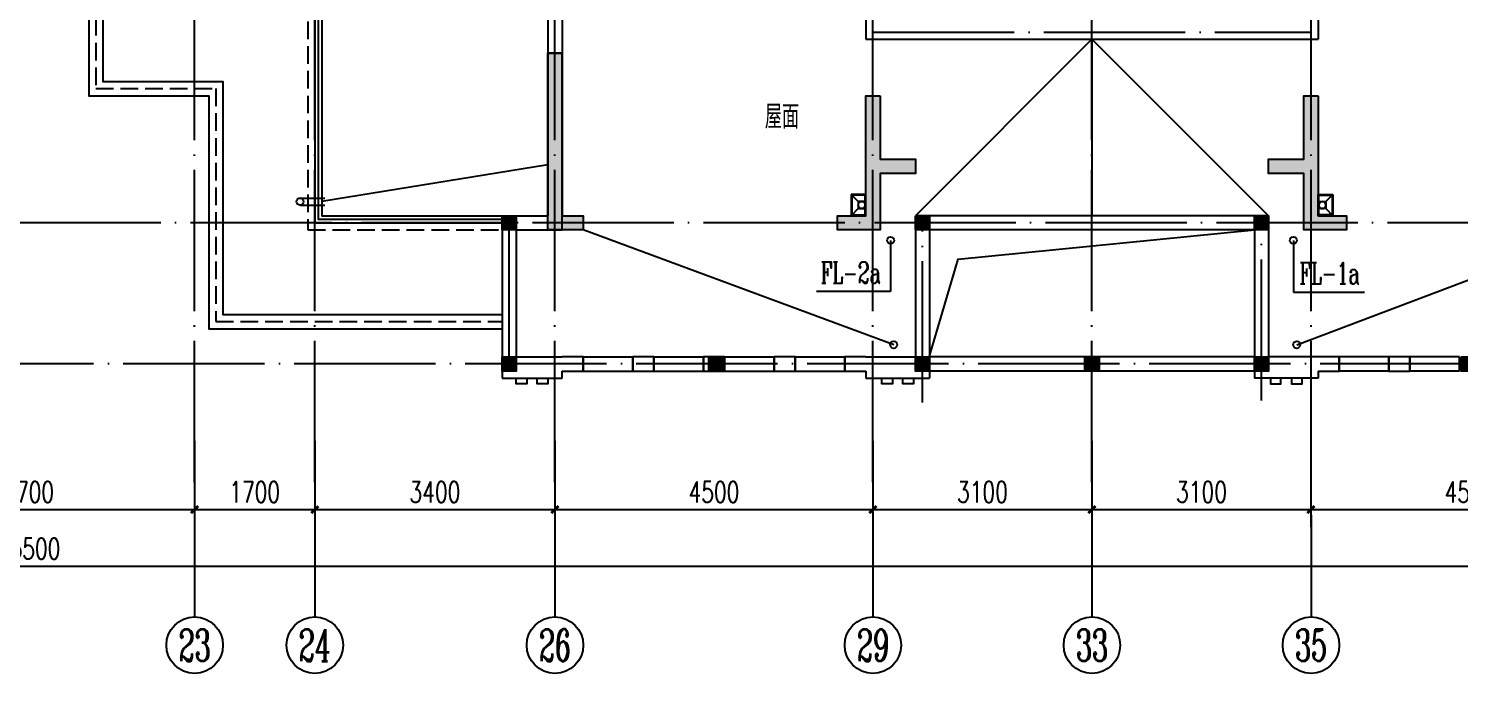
# Model space of a CAD drawing. Extents: x -287580 to -53108, y -522338 to -82629.
# Drawn here: x -226359 to -206109, y -507133 to -498000 of the extents above; entities that cross this region are included whole.
import ezdxf
from ezdxf.enums import TextEntityAlignment as Align

# ---------------------------------------------------------------- set-up
doc = ezdxf.new("R2010")
doc.units = 0
doc.header["$LTSCALE"] = 1000
doc.header["$MEASUREMENT"] = 0
doc.linetypes.add('DASH', pattern=[0.35, 0.25, -0.1])
doc.linetypes.add('DOTE', pattern=[2.42, 2, -0.2, 0.02, -0.2])
for name, color, linetype in [('AXIS', 3, 'Continuous'), ('AXIS_TEXT', 7, 'Continuous'), ('DIM_废水', 3, 'Continuous'), ('DOTE', 99, 'Continuous'), ('PUB_TEXT', 7, 'Continuous'), ('VPIPE-废水', 31, 'Continuous'), ('WALL', 9, 'Continuous'), ('WINDOW', 99, 'Continuous'), ('保温', 6, 'Continuous'), ('填充', 8, 'Continuous'), ('屋面', 139, 'Continuous'), ('栏杆', 169, 'Continuous'), ('表格', 157, 'Continuous')]:
    doc.layers.add(name, color=color, linetype=linetype)
doc.styles.add('_TCH_AXIS', font='COMPLEX', dxfattribs={"bigfont": 'GBCBIG'})
doc.styles.add('_TCH_DIM_T3', font='SIMPLEX', dxfattribs={"width": 0.705882, "bigfont": 'GBCBIG'})
doc.styles.add('_TWT_SERIAL', font='COMPLEX', dxfattribs={"width": 0.8, "height": 3, "bigfont": 'HZTXT'})
doc.styles.add('COMPLEX', font='COMPLEX')
doc.styles.get("Standard").update_dxf_attribs({"font": 'gbenor.shx', "bigfont": 'gbcbig.shx'})
doc.dimstyles.new('_TCH_ARCH&&100', dxfattribs={"dimtxt": 297.5, "dimasz": 100, "dimexe": 250, "dimexo": 300, "dimgap": 100, "dimtad": 1, "dimdec": 0, "dimzin": 0, "dimdsep": 46, "dimtxsty": '_TCH_DIM_T3', "dimblk": 'ARCHTICK', "dimcen": 0.09, "dimclrt": 7, "dimazin": 2, "dimtfac": 1, "dimtdec": 0, "dimtix": 1, "dimtmove": 2, "dimatfit": 3, "dimfxl": 0, "dimtolj": 1, "dimtzin": 0, "dimarcsym": 0})

# ---------------------------------------------------------------- blocks, each defined once
blk = doc.blocks.new('A$C72BA2012')
at = {"color": 6}
for p, q in [((100, 200), (0, 300)), ((11, 290), (10, 290)), ((10, 290), (10, 10)), ((200, 290), (10, 290)), ((200, 10), (200, 290)), ((100, 100), (0, 0)), ((10, 10), (200, 10))]:
    blk.add_line(p, q, dxfattribs=at)
blk.add_lwpolyline([(0, 300), (0, 0), (210, 0), (210, 300), (0, 300)], dxfattribs=at)
blk.add_lwpolyline([(200, 100), (200, 200), (100, 200), (100, 100)], close=True, dxfattribs=at)
blk.add_circle((150, 150), 50, dxfattribs=at)
blk = doc.blocks.new('A$C4E4A79F1')
at = {"color": 6}
for points in [[(0, 350), (0, 0)], [(100, 350), (100, 0)]]:
    blk.add_lwpolyline(points, dxfattribs=at)
blk.add_circle((50, 350), 50, dxfattribs=at)
blk = doc.blocks.new('A$C57560964')
at = {"layer": '填充'}
for points in [[(7900, 9700), (8100, 9700), (8100, 9500), (7900, 9500)], [(0, 2200), (200, 2200), (200, 2000), (0, 2000)], [(5851, 2200), (6051, 2200), (6051, 2000), (5851, 2000)], [(10650, 2200), (10850, 2200), (10850, 2000), (10650, 2000)], [(16500, 2200), (16700, 2200), (16700, 2000), (16500, 2000)], [(0, 200), (200, 200), (200, 0), (0, 0)], [(2925, 200), (3125, 200), (3125, 0), (2925, 0)], [(5850, 200), (6050, 200), (6050, 0), (5850, 0)], [(8250, 200), (8450, 200), (8450, 0), (8250, 0)], [(10650, 200), (10850, 200), (10850, 0), (10650, 0)], [(13575, 200), (13775, 200), (13775, 0), (13575, 0)], [(16500, 200), (16700, 200), (16700, 0), (16500, 0)]]:
    blk.add_hatch(color=256, dxfattribs=at).paths.add_polyline_path(points)
at = {"color": 6}
for points in [[(7900, 9700), (8100, 9700), (8100, 9500), (7900, 9500)], [(0, 2200), (200, 2200), (200, 2000), (0, 2000)], [(5851, 2200), (6051, 2200), (6051, 2000), (5851, 2000)], [(10650, 2200), (10850, 2200), (10850, 2000), (10650, 2000)], [(16500, 2200), (16700, 2200), (16700, 2000), (16500, 2000)], [(0, 200), (200, 200), (200, 0), (0, 0)], [(2925, 200), (3125, 200), (3125, 0), (2925, 0)], [(5850, 200), (6050, 200), (6050, 0), (5850, 0)], [(8250, 200), (8450, 200), (8450, 0), (8250, 0)], [(10650, 200), (10850, 200), (10850, 0), (10650, 0)], [(13575, 200), (13775, 200), (13775, 0), (13575, 0)], [(16500, 200), (16700, 200), (16700, 0), (16500, 0)]]:
    blk.add_lwpolyline(points, close=True, dxfattribs=at)
blk = doc.blocks.new('A$C0BB52A95')
at = {"layer": '填充'}
h = blk.add_hatch(color=256, dxfattribs=at)
h.dxf.hatch_style = 1
h.paths.add_polyline_path([(37350, 4900), (37350, 5100), (37550, 5100), (37900, 5100), (37900, 4900)])
h.paths.add_polyline_path([(8150, 4900), (8150, 5100), (7950, 5100), (7600, 5100), (7600, 4900)])
h.paths.add_polyline_path([(45000, 5100), (45000, 4900), (45300, 4900), (45300, 4600), (45500, 4600), (45500, 5100)])
h.paths.add_polyline_path([(35350, 7500), (35850, 7500), (35850, 7700), (35550, 7700), (35550, 8000), (35350, 8000)])
h.paths.add_polyline_path([(30100, 4600), (30300, 4600), (30300, 4900), (30600, 4900), (30600, 5100), (30100, 5100)])
h.paths.add_polyline_path([(15400, 5100), (14900, 5100), (14900, 4900), (15200, 4900), (15200, 4600), (15400, 4600)])
h.paths.add_polyline_path([(10150, 7500), (10150, 8000), (9950, 8000), (9950, 7700), (9650, 7700), (9650, 7500)])
h.paths.add_polyline_path([(0, 5100), (0, 4600), (200, 4600), (200, 4900), (500, 4900), (500, 5100)])
h.paths.add_polyline_path([(500, 0), (0, 0), (0, 2500), (200, 2500), (200, 200), (500, 200)])
h.paths.add_polyline_path([(15400, 0), (14900, 0), (14900, 200), (15200, 200), (15200, 2500), (15400, 2500)])
h.paths.add_polyline_path([(30600, 0), (30100, 0), (30100, 2500), (30300, 2500), (30300, 200), (30600, 200)])
h.paths.add_polyline_path([(45500, 0), (45000, 0), (45000, 200), (45300, 200), (45300, 2500), (45500, 2500)])
h.paths.add_polyline_path([(40250, 10500), (40250, 8200), (40050, 8200), (40050, 10500)])
h.paths.add_polyline_path([(5450, 10500), (5450, 8200), (5250, 8200), (5250, 10500)])
h.paths.add_polyline_path([(37350, 10300), (35550, 10300), (35550, 9900), (35350, 9900), (35350, 10500), (37550, 10500), (37550, 8900), (37350, 8900)])
h.paths.add_polyline_path([(9950, 10300), (8150, 10300), (8150, 8900), (7950, 8900), (7950, 10500), (10150, 10500), (10150, 9900), (9950, 9900)])
h.paths.add_polyline_path([(34800, 1900), (34800, 1000), (35300, 1000), (35300, 800), (34800, 800), (34800, 0), (34200, 0), (34200, 200), (34600, 200), (34600, 1000), (34600, 1900)])
h.paths.add_polyline_path([(41000, 1900), (41000, 1000), (41000, 200), (41400, 200), (41400, 0), (40800, 0), (40800, 800), (40300, 800), (40300, 1000), (40800, 1000), (40800, 1900)])
h.paths.add_polyline_path([(36200, 4900), (34800, 4900), (34800, 4800), (34600, 4800), (34600, 5100), (36200, 5100)])
h.paths.add_polyline_path([(40250, 5100), (40250, 5100), (41000, 5100), (41000, 4800), (40800, 4800), (40800, 4900), (40250, 4900), (39400, 4900), (39400, 5100), (40050, 5100), (40050, 5100)])
h.paths.add_polyline_path([(10900, 1900), (10900, 1000), (10900, 200), (11300, 200), (11300, 0), (10700, 0), (10700, 800), (10200, 800), (10200, 1000), (10700, 1000), (10700, 1900)])
h.paths.add_polyline_path([(4700, 1900), (4700, 1000), (5200, 1000), (5200, 800), (4700, 800), (4700, 0), (4100, 0), (4100, 200), (4500, 200), (4500, 1000), (4500, 1900)])
h.paths.add_polyline_path([(10700, 4900), (9300, 4900), (9300, 5100), (10900, 5100), (10900, 4800), (10700, 4800)])
h.paths.add_polyline_path([(5450, 5100), (6100, 5100), (6100, 4900), (5250, 4900), (4700, 4900), (4700, 4800), (4500, 4800), (4500, 5100), (5250, 5100)])
at = {"color": 3}
for points in [[(30600, 0), (30100, 0), (30100, 2500), (30300, 2500), (30300, 200), (30600, 200)], [(34800, 1900), (34800, 1000), (35300, 1000), (35300, 800), (34800, 800), (34800, 0), (34200, 0), (34200, 200), (34600, 200), (34600, 1000), (34600, 1900)], [(41000, 1900), (41000, 1000), (41000, 200), (41400, 200), (41400, 0), (40800, 0), (40800, 800), (40300, 800), (40300, 1000), (40800, 1000), (40800, 1900)]]:
    blk.add_lwpolyline(points, close=True, dxfattribs=at)
blk = doc.blocks.new('_ArchTick')
at = {"color": 0, "linetype": 'ByBlock', "const_width": 0.4}
blk.add_lwpolyline([(-0.5, -0.5), (0.5, 0.5)], dxfattribs=at)
blk = doc.blocks.new('*D221')
at = {"layer": 'AXIS', "color": 0, "lineweight": -2}
for p, q in [((-228709, -503841), (-228709, -505063)), ((-224009, -503841), (-224009, -505063)), ((-228709, -504813), (-224009, -504813))]:
    blk.add_line(p, q, dxfattribs=at)
at = {"layer": 'Defpoints', "color": 0}
for p in [(-228709, -503541), (-224009, -503541), (-224009, -504813)]:
    blk.add_point(p, dxfattribs=at)
at = {"layer": 'AXIS', "color": 0, "lineweight": -2, "xscale": 100, "yscale": 100, "zscale": 100, "rotation": 180}
blk.add_blockref('_ArchTick', (-228709, -504813), dxfattribs=at)
at = {"layer": 'AXIS', "color": 0, "lineweight": -2, "xscale": 100, "yscale": 100, "zscale": 100}
blk.add_blockref('_ArchTick', (-224009, -504813), dxfattribs=at)
at = {"layer": 'AXIS', "color": 7, "insert": (-226359, -504564), "char_height": 297.5, "attachment_point": 5, "style": '_TCH_DIM_T3'}
blk.add_mtext('\\A1;4700', dxfattribs=at)
blk = doc.blocks.new('*D222')
at = {"layer": 'AXIS', "color": 0, "lineweight": -2}
for p, q in [((-224009, -503841), (-224009, -505063)), ((-222309, -503841), (-222309, -505063)), ((-224009, -504813), (-222309, -504813))]:
    blk.add_line(p, q, dxfattribs=at)
at = {"layer": 'Defpoints', "color": 0}
for p in [(-224009, -503541), (-222309, -503541), (-222309, -504813)]:
    blk.add_point(p, dxfattribs=at)
at = {"layer": 'AXIS', "color": 0, "lineweight": -2, "xscale": 100, "yscale": 100, "zscale": 100, "rotation": 180}
blk.add_blockref('_ArchTick', (-224009, -504813), dxfattribs=at)
at = {"layer": 'AXIS', "color": 0, "lineweight": -2, "xscale": 100, "yscale": 100, "zscale": 100}
blk.add_blockref('_ArchTick', (-222309, -504813), dxfattribs=at)
at = {"layer": 'AXIS', "color": 7, "insert": (-223159, -504564), "char_height": 297.5, "attachment_point": 5, "style": '_TCH_DIM_T3'}
blk.add_mtext('\\A1;1700', dxfattribs=at)
blk = doc.blocks.new('*D223')
at = {"layer": 'AXIS', "color": 0, "lineweight": -2}
for p, q in [((-222309, -503841), (-222309, -505063)), ((-218909, -503841), (-218909, -505063)), ((-222309, -504813), (-218909, -504813))]:
    blk.add_line(p, q, dxfattribs=at)
at = {"layer": 'Defpoints', "color": 0}
for p in [(-222309, -503541), (-218909, -503541), (-218909, -504813)]:
    blk.add_point(p, dxfattribs=at)
at = {"layer": 'AXIS', "color": 0, "lineweight": -2, "xscale": 100, "yscale": 100, "zscale": 100, "rotation": 180}
blk.add_blockref('_ArchTick', (-222309, -504813), dxfattribs=at)
at = {"layer": 'AXIS', "color": 0, "lineweight": -2, "xscale": 100, "yscale": 100, "zscale": 100}
blk.add_blockref('_ArchTick', (-218909, -504813), dxfattribs=at)
at = {"layer": 'AXIS', "color": 7, "insert": (-220609, -504564), "char_height": 297.5, "attachment_point": 5, "style": '_TCH_DIM_T3'}
blk.add_mtext('\\A1;3400', dxfattribs=at)
blk = doc.blocks.new('*D224')
at = {"layer": 'AXIS', "color": 0, "lineweight": -2}
for p, q in [((-218909, -503841), (-218909, -505063)), ((-214409, -503841), (-214409, -505063)), ((-218909, -504813), (-214409, -504813))]:
    blk.add_line(p, q, dxfattribs=at)
at = {"layer": 'Defpoints', "color": 0}
for p in [(-218909, -503541), (-214409, -503541), (-214409, -504813)]:
    blk.add_point(p, dxfattribs=at)
at = {"layer": 'AXIS', "color": 0, "lineweight": -2, "xscale": 100, "yscale": 100, "zscale": 100, "rotation": 180}
blk.add_blockref('_ArchTick', (-218909, -504813), dxfattribs=at)
at = {"layer": 'AXIS', "color": 0, "lineweight": -2, "xscale": 100, "yscale": 100, "zscale": 100}
blk.add_blockref('_ArchTick', (-214409, -504813), dxfattribs=at)
at = {"layer": 'AXIS', "color": 7, "insert": (-216659, -504564), "char_height": 297.5, "attachment_point": 5, "style": '_TCH_DIM_T3'}
blk.add_mtext('\\A1;4500', dxfattribs=at)
blk = doc.blocks.new('*D225')
at = {"layer": 'AXIS', "color": 0, "lineweight": -2}
for p, q in [((-214409, -503841), (-214409, -505063)), ((-211309, -503841), (-211309, -505063)), ((-214409, -504813), (-211309, -504813))]:
    blk.add_line(p, q, dxfattribs=at)
at = {"layer": 'Defpoints', "color": 0}
for p in [(-214409, -503541), (-211309, -503541), (-211309, -504813)]:
    blk.add_point(p, dxfattribs=at)
at = {"layer": 'AXIS', "color": 0, "lineweight": -2, "xscale": 100, "yscale": 100, "zscale": 100, "rotation": 180}
blk.add_blockref('_ArchTick', (-214409, -504813), dxfattribs=at)
at = {"layer": 'AXIS', "color": 0, "lineweight": -2, "xscale": 100, "yscale": 100, "zscale": 100}
blk.add_blockref('_ArchTick', (-211309, -504813), dxfattribs=at)
at = {"layer": 'AXIS', "color": 7, "insert": (-212859, -504564), "char_height": 297.5, "attachment_point": 5, "style": '_TCH_DIM_T3'}
blk.add_mtext('\\A1;3100', dxfattribs=at)
blk = doc.blocks.new('*D226')
at = {"layer": 'AXIS', "color": 0, "lineweight": -2}
for p, q in [((-211309, -503841), (-211309, -505063)), ((-208209, -503841), (-208209, -505063)), ((-211309, -504813), (-208209, -504813))]:
    blk.add_line(p, q, dxfattribs=at)
at = {"layer": 'Defpoints', "color": 0}
for p in [(-211309, -503541), (-208209, -503541), (-208209, -504813)]:
    blk.add_point(p, dxfattribs=at)
at = {"layer": 'AXIS', "color": 0, "lineweight": -2, "xscale": 100, "yscale": 100, "zscale": 100, "rotation": 180}
blk.add_blockref('_ArchTick', (-211309, -504813), dxfattribs=at)
at = {"layer": 'AXIS', "color": 0, "lineweight": -2, "xscale": 100, "yscale": 100, "zscale": 100}
blk.add_blockref('_ArchTick', (-208209, -504813), dxfattribs=at)
at = {"layer": 'AXIS', "color": 7, "insert": (-209759, -504564), "char_height": 297.5, "attachment_point": 5, "style": '_TCH_DIM_T3'}
blk.add_mtext('\\A1;3100', dxfattribs=at)
blk = doc.blocks.new('*D227')
at = {"layer": 'AXIS', "color": 0, "lineweight": -2}
for p, q in [((-208209, -503841), (-208209, -505063)), ((-203709, -503841), (-203709, -505063)), ((-208209, -504813), (-203709, -504813))]:
    blk.add_line(p, q, dxfattribs=at)
at = {"layer": 'Defpoints', "color": 0}
for p in [(-208209, -503541), (-203709, -503541), (-203709, -504813)]:
    blk.add_point(p, dxfattribs=at)
at = {"layer": 'AXIS', "color": 0, "lineweight": -2, "xscale": 100, "yscale": 100, "zscale": 100, "rotation": 180}
blk.add_blockref('_ArchTick', (-208209, -504813), dxfattribs=at)
at = {"layer": 'AXIS', "color": 0, "lineweight": -2, "xscale": 100, "yscale": 100, "zscale": 100}
blk.add_blockref('_ArchTick', (-203709, -504813), dxfattribs=at)
at = {"layer": 'AXIS', "color": 7, "insert": (-205959, -504564), "char_height": 297.5, "attachment_point": 5, "style": '_TCH_DIM_T3'}
blk.add_mtext('\\A1;4500', dxfattribs=at)
blk = doc.blocks.new('*D230')
at = {"layer": 'AXIS', "color": 0, "lineweight": -2}
for p, q in [((-254109, -503841), (-254109, -505863)), ((-198609, -503841), (-198609, -505863)), ((-254109, -505613), (-198609, -505613))]:
    blk.add_line(p, q, dxfattribs=at)
at = {"layer": 'Defpoints', "color": 0}
for p in [(-254109, -503541), (-198609, -503541), (-198609, -505613)]:
    blk.add_point(p, dxfattribs=at)
at = {"layer": 'AXIS', "color": 0, "lineweight": -2, "xscale": 100, "yscale": 100, "zscale": 100, "rotation": 180}
blk.add_blockref('_ArchTick', (-254109, -505613), dxfattribs=at)
at = {"layer": 'AXIS', "color": 0, "lineweight": -2, "xscale": 100, "yscale": 100, "zscale": 100}
blk.add_blockref('_ArchTick', (-198609, -505613), dxfattribs=at)
at = {"layer": 'AXIS', "color": 7, "insert": (-226359, -505364), "char_height": 297.5, "attachment_point": 5, "style": '_TCH_DIM_T3'}
blk.add_mtext('\\A1;55500', dxfattribs=at)
blk = doc.blocks.new('_AXISO')
blk.add_circle((0, 0), 0.5)
at = {"layer": 'AXIS_TEXT', "style": 'COMPLEX', "width": 1.041667}
blk.add_attdef('A', text='', height=0.56, dxfattribs=at).set_placement((-0.25, -0.28), (0.25, -0.28), align=Align.FIT)

msp = doc.modelspace()

# ---------------------------------------------------------------- linework, layer by layer
at = {"color": 99}
for points in [[(-211308.8, -498150.4), (-213808.8, -500650.4)], [(-211308.8, -498150.4), (-211308.8, -500650.4)], [(-208808.8, -500650.4), (-211308.8, -498150.4)], [(-219008.8, -499929.5), (-222208.8, -500447)], [(-214115.1, -502479), (-218508.8, -500850.4)], [(-213608.8, -502640), (-213203.1, -501266), (-209008.8, -500850.4)], [(-208411.1, -502479), (-204108.8, -500850.4)]]:
    msp.add_lwpolyline(points, dxfattribs=at)
for centre in [(-214115.1, -502479), (-208411.1, -502479)]:
    msp.add_circle(centre, 50, dxfattribs=at)
at = {"layer": 'AXIS'}
for p, q in [((-224008.8, -504890.9), (-224008.8, -506333)), ((-222308.8, -504890.9), (-222308.8, -506333)), ((-218908.8, -504890.9), (-218908.8, -506333)), ((-214408.8, -504890.9), (-214408.8, -506333)), ((-211308.8, -504890.9), (-211308.8, -506333)), ((-208208.8, -504890.9), (-208208.8, -506333))]:
    msp.add_line(p, q, dxfattribs=at)
at = {"layer": 'DIM_废水'}
for p, q in [((-214158.8, -501000.4), (-214158.8, -501726)), ((-208458.8, -501000.4), (-208458.8, -501733.5)), ((-214158.8, -501726), (-215208.4, -501726)), ((-208458.8, -501733.5), (-207452.4, -501733.5))]:
    msp.add_line(p, q, dxfattribs=at)
at = {"layer": 'DOTE', "linetype": 'DOTE'}
for p, q in [((-224008.8, -504422.4), (-224008.8, -485244.3)), ((-218908.8, -504422.4), (-218908.8, -485244.3)), ((-214408.8, -504422.4), (-214408.8, -495850.4)), ((-211308.8, -504422.4), (-211308.8, -495850.4)), ((-208208.8, -504422.4), (-208208.8, -495850.4)), ((-222308.8, -504422.4), (-222308.8, -497450.4)), ((-214408.8, -498050.4), (-208208.8, -498050.4)), ((-195448.3, -500750.4), (-256587.5, -500750.4)), ((-219558.8, -502750.4), (-219558.8, -500750.4)), ((-213708.8, -503295), (-213708.8, -500750.4)), ((-208908.8, -503268.5), (-208908.8, -500750.4)), ((-193978.3, -502750.4, 0), (-256587.5, -502750.4, 0))]:
    msp.add_line(p, q, dxfattribs=at)
at = {"layer": 'VPIPE-废水'}
for centre in [(-214158.8, -501000.4), (-208458.8, -501000.4)]:
    msp.add_circle(centre, 50, dxfattribs=at)
at = {"layer": 'WALL'}
for p, q in [((-214508.8, -495950.4), (-214508.8, -498150.4)), ((-208108.8, -495950.4), (-208108.8, -498150.4)), ((-218808.8, -498350.4), (-219008.8, -498350.4)), ((-219008.8, -498350.4), (-219008.8, -500650.4)), ((-218808.8, -500850.4), (-218808.8, -498350.4)), ((-214508.8, -498150.4), (-211308.8, -498150.4)), ((-211308.8, -498150.4), (-208108.8, -498150.4)), ((-219658.8, -500650.4), (-219658.8, -502950.4)), ((-219658.8, -500650.4), (-219008.8, -500650.4)), ((-213808.8, -500650.4), (-213808.8, -502650.4)), ((-208808.8, -500650.4), (-213808.8, -500650.4)), ((-208808.8, -500650.4), (-208808.8, -502650.4)), ((-219458.8, -500850.4), (-219458.8, -502650.4)), ((-219458.8, -500850.4), (-218808.8, -500850.4)), ((-213608.8, -500850.4), (-213608.8, -502950.4)), ((-209008.8, -500850.4), (-213608.8, -500850.4)), ((-209008.8, -500850.4), (-209008.8, -502950.4)), ((-219458.8, -502650.4), (-218808.8, -502650.4)), ((-218508.8, -502650.4), (-218808.8, -502650.4)), ((-218508.8, -502850.4), (-218508.8, -502650.4)), ((-217509.3, -502650.4), (-217808.8, -502650.4)), ((-217808.8, -502650.4), (-217808.8, -502850.4)), ((-217509.3, -502850.4), (-217509.3, -502650.4)), ((-216508.8, -502650.4), (-216809.3, -502650.4)), ((-216809.3, -502650.4), (-216809.3, -502850.4)), ((-216508.8, -502850.4), (-216508.8, -502650.4)), ((-215508.8, -502650.4), (-215808.8, -502650.4)), ((-215808.8, -502650.4), (-215808.8, -502850.4)), ((-215508.8, -502850.4), (-215508.8, -502650.4)), ((-214508.8, -502650.4), (-214808.8, -502650.4)), ((-214808.8, -502650.4), (-214808.8, -502850.4)), ((-214508.8, -502650.4), (-213808.8, -502650.4)), ((-208108.8, -502650.4), (-208808.8, -502650.4)), ((-207808.8, -502650.4), (-208108.8, -502650.4)), ((-207808.8, -502850.4), (-207808.8, -502650.4)), ((-206808.8, -502650.4), (-207108.8, -502650.4)), ((-207108.8, -502650.4), (-207108.8, -502850.4)), ((-206808.8, -502850.4), (-206808.8, -502650.4)), ((-219658.8, -502950.4), (-218808.8, -502950.4)), ((-218808.8, -502950.4), (-218808.8, -502850.4)), ((-218808.8, -502850.4), (-218508.8, -502850.4)), ((-217808.8, -502850.4), (-217509.3, -502850.4)), ((-216809.3, -502850.4), (-216508.8, -502850.4)), ((-215808.8, -502850.4), (-215508.8, -502850.4)), ((-214808.8, -502850.4), (-214508.8, -502850.4)), ((-214508.8, -502850.4), (-214508.8, -502950.4)), ((-214508.8, -502950.4), (-213608.8, -502950.4)), ((-208108.8, -502950.4), (-209008.8, -502950.4)), ((-208108.8, -502850.4), (-208108.8, -502950.4)), ((-208108.8, -502850.4), (-207808.8, -502850.4)), ((-207108.8, -502850.4), (-206808.8, -502850.4))]:
    msp.add_line(p, q, dxfattribs=at)
at = {"layer": 'WINDOW'}
for p, q in [((-219008.8, -496750.4), (-219008.8, -498350.4)), ((-218808.8, -496750.4), (-218808.8, -498350.4)), ((-218508.8, -502650.4), (-217808.8, -502650.4)), ((-217509.3, -502650.4), (-216809.3, -502650.4)), ((-216508.8, -502650.4), (-215808.8, -502650.4)), ((-215508.8, -502650.4), (-214808.8, -502650.4)), ((-207108.8, -502650.4), (-207808.8, -502650.4)), ((-206108.8, -502650.4), (-206808.8, -502650.4)), ((-218508.8, -502850.4), (-217808.8, -502850.4)), ((-217509.3, -502850.4), (-216809.3, -502850.4)), ((-216508.8, -502850.4), (-215808.8, -502850.4)), ((-215508.8, -502850.4), (-214808.8, -502850.4)), ((-207108.8, -502850.4), (-207808.8, -502850.4)), ((-206108.8, -502850.4), (-206808.8, -502850.4))]:
    msp.add_line(p, q, dxfattribs=at)
at = {"layer": 'WINDOW', "linetype": 'DASH'}
for p, q in [((-219008.8, -498350.4), (-218808.8, -498350.4)), ((-218508.8, -502650.4), (-218508.8, -502850.4)), ((-217808.8, -502850.4), (-217808.8, -502650.4)), ((-217509.3, -502650.4), (-217509.3, -502850.4)), ((-216809.3, -502850.4), (-216809.3, -502650.4)), ((-216508.8, -502650.4), (-216508.8, -502850.4)), ((-215808.8, -502850.4), (-215808.8, -502650.4)), ((-215508.8, -502650.4), (-215508.8, -502850.4)), ((-214808.8, -502850.4), (-214808.8, -502650.4)), ((-207808.8, -502650.4), (-207808.8, -502850.4)), ((-207108.8, -502850.4), (-207108.8, -502650.4)), ((-206808.8, -502650.4), (-206808.8, -502850.4)), ((-206108.8, -502850.4), (-206108.8, -502650.4))]:
    msp.add_line(p, q, dxfattribs=at)
at = {"layer": '保温'}
for points in [[(-219308.8, -502950.4), (-219308.8, -503030.4), (-219458.8, -503030.4), (-219458.8, -502950.4)], [(-219008.8, -502950.4), (-219008.8, -503030.4), (-219158.8, -503030.4), (-219158.8, -502950.4)], [(-214133.8, -502950.4), (-214133.8, -503030.4), (-214283.8, -503030.4), (-214283.8, -502950.4)], [(-213833.8, -502950.4), (-213833.8, -503030.4), (-213983.8, -503030.4), (-213983.8, -502950.4)], [(-208783.8, -502950.4), (-208783.8, -503030.4), (-208633.8, -503030.4), (-208633.8, -502950.4)], [(-208483.8, -502950.4), (-208483.8, -503030.4), (-208333.8, -503030.4), (-208333.8, -502950.4)]]:
    msp.add_lwpolyline(points, dxfattribs=at)
at = {"layer": '屋面', "color": 99}
for p, q in [((-209008.8, -502650.4), (-213608.8, -502650.4)), ((-209008.8, -502850.4), (-213608.8, -502850.4))]:
    msp.add_line(p, q, dxfattribs=at)
for points in [[(-211308.8, -489150.4), (-212158.8, -489150.4), (-212158.8, -487150.4), (-220408.8, -487150.4), (-220408.8, -488650.4), (-225508.8, -488650.4), (-225508.8, -498950.4), (-223808.8, -498950.4), (-223808.8, -502250.4), (-219658.8, -502250.4)], [(-211308.8, -489350.4), (-212358.8, -489350.4), (-212358.8, -487350.4), (-220208.8, -487350.4), (-220208.8, -488850.4), (-225308.8, -488850.4), (-225308.8, -498750.4), (-223608.8, -498750.4), (-223608.8, -502050.4), (-219658.8, -502050.4)], [(-213758.8, -490350.4), (-213758.8, -488750.4), (-218808.8, -488750.4), (-218808.8, -490250.4), (-223908.8, -490250.4), (-223908.8, -497350.4), (-222208.8, -497350.4), (-222208.8, -500650.4), (-219658.8, -500650.4)]]:
    msp.add_lwpolyline(points, dxfattribs=at)
at = {"layer": '屋面', "color": 99, "linetype": 'DASH'}
for points in [[(-211308.8, -489250.4), (-212258.8, -489250.4), (-212258.8, -487250.4), (-220308.8, -487250.4), (-220308.8, -488750.4), (-225408.8, -488750.4), (-225408.8, -498850.4), (-223708.8, -498850.4), (-223708.8, -502150.4), (-219658.8, -502150.4)], [(-213558.8, -490350.4), (-213558.8, -490350.4), (-213558.8, -488550.4), (-219008.8, -488550.4), (-219008.8, -490050.4), (-224108.8, -490050.4), (-224108.8, -497550.4), (-222408.8, -497550.4), (-222408.8, -500850.4), (-219658.8, -500850.4)]]:
    msp.add_lwpolyline(points, dxfattribs=at)
at = {"layer": '栏杆'}
for points in [[(-213658.8, -490350.4), (-213658.8, -488650.4), (-218908.8, -488650.4), (-218908.8, -490150.4), (-224008.8, -490150.4), (-224008.8, -497450.4), (-222308.8, -497450.4), (-222308.8, -500750.4), (-219658.8, -500750.4)], [(-213708.8, -490350.4), (-213708.8, -488700.4), (-218858.8, -488700.4), (-218858.8, -490200.4), (-223958.8, -490200.4), (-223958.8, -497400.4), (-222258.8, -497400.4), (-222258.8, -500700.4), (-219658.8, -500700.4)]]:
    msp.add_lwpolyline(points, dxfattribs=at)

# ---------------------------------------------------------------- block references
at = {"color": 99}
msp.add_blockref('A$C72BA2012', (-214718.8, -500650.4), dxfattribs=at)
at = {"color": 99, "xscale": -1}
msp.add_blockref('A$C72BA2012', (-207898.8, -500650.4), dxfattribs=at)
at = {"color": 99, "rotation": 90.00000000001023}
msp.add_blockref('A$C4E4A79F1', (-222167, -500500.4), dxfattribs=at)
at = {"layer": 'AXIS'}
ref = msp.add_blockref('_AXISO', (-224008.8, -506733), dxfattribs=dict(at, xscale=800, yscale=800, zscale=800))
ref.add_attrib('A', '23', dxfattribs={"layer": 'AXIS_TEXT', "height": 452.55, "style": '_TCH_AXIS', "width": 0.617647}).set_placement((-224235.1, -506959.3), (-223782.5, -506959.3), align=Align.FIT)
ref = msp.add_blockref('_AXISO', (-222308.8, -506733), dxfattribs=dict(at, xscale=800, yscale=800, zscale=800))
ref.add_attrib('A', '24', dxfattribs={"layer": 'AXIS_TEXT', "height": 452.55, "style": '_TCH_AXIS', "width": 0.583333}).set_placement((-222535.1, -506959.3), (-222082.5, -506959.3), align=Align.FIT)
ref = msp.add_blockref('_AXISO', (-218908.8, -506733), dxfattribs=dict(at, xscale=800, yscale=800, zscale=800))
ref.add_attrib('A', '26', dxfattribs={"layer": 'AXIS_TEXT', "height": 452.55, "style": '_TCH_AXIS', "width": 0.617647}).set_placement((-219135.1, -506959.3), (-218682.5, -506959.3), align=Align.FIT)
ref = msp.add_blockref('_AXISO', (-214408.8, -506733), dxfattribs=dict(at, xscale=800, yscale=800, zscale=800))
ref.add_attrib('A', '29', dxfattribs={"layer": 'AXIS_TEXT', "height": 452.55, "style": '_TCH_AXIS', "width": 0.617647}).set_placement((-214635.1, -506959.3), (-214182.5, -506959.3), align=Align.FIT)
ref = msp.add_blockref('_AXISO', (-211308.8, -506733), dxfattribs=dict(at, xscale=800, yscale=800, zscale=800))
ref.add_attrib('A', '33', dxfattribs={"layer": 'AXIS_TEXT', "height": 452.55, "style": '_TCH_AXIS', "width": 0.636364}).set_placement((-211535.1, -506959.3), (-211082.5, -506959.3), align=Align.FIT)
ref = msp.add_blockref('_AXISO', (-208208.8, -506733), dxfattribs=dict(at, xscale=800, yscale=800, zscale=800))
ref.add_attrib('A', '35', dxfattribs={"layer": 'AXIS_TEXT', "height": 452.55, "style": '_TCH_AXIS', "width": 0.636364}).set_placement((-208435.1, -506959.3), (-207982.5, -506959.3), align=Align.FIT)
at = {"layer": '表格'}
for name, p in [('A$C0BB52A95', (-249108.8, -500850.4)), ('A$C57560964', (-219658.8, -502850.4))]:
    msp.add_blockref(name, p, dxfattribs=at)

# ---------------------------------------------------------------- texts
at = {"layer": 'DIM_废水', "color": 7, "style": '_TWT_SERIAL', "width": 0.64}
for s, p in [('FL-2a', (-215148.4, -501606)), ('FL-1a', (-208371.9, -501613.5))]:
    msp.add_text(s, height=300, dxfattribs=at).set_placement(p)
at = {"layer": 'PUB_TEXT'}
msp.add_text('屋面', height=337.59, dxfattribs=at).set_placement((-215938.4, -499417.2))

# ---------------------------------------------------------------- dimensions: what is measured, and where the dimension line sits
at = {"layer": 'AXIS'}
for p1, p2, distance, picture, middle in [((-254108.8, -503541), (-198608.8, -503541), -2072, '*D230', (-226358.8, -505364.2)), ((-228708.8, -503541), (-224008.8, -503541), -1272, '*D221', (-226358.8, -504564.2)), ((-224008.8, -503541), (-222308.8, -503541), -1272, '*D222', (-223158.8, -504564.2)), ((-222308.8, -503541), (-218908.8, -503541), -1272, '*D223', (-220608.8, -504564.2)), ((-218908.8, -503541), (-214408.8, -503541), -1272, '*D224', (-216658.8, -504564.2)), ((-214408.8, -503541), (-211308.8, -503541), -1272, '*D225', (-212858.8, -504564.2)), ((-211308.8, -503541), (-208208.8, -503541), -1272, '*D226', (-209758.8, -504564.2)), ((-208208.8, -503541), (-203708.8, -503541), -1272, '*D227', (-205958.8, -504564.2))]:
    dim = msp.add_aligned_dim(p1=p1, p2=p2, distance=distance, dimstyle='_TCH_ARCH&&100', dxfattribs=at)
    dim.commit()
    dim.dimension.update_dxf_attribs({"geometry": picture, "text_midpoint": middle})

doc.saveas('drawing.dxf')
